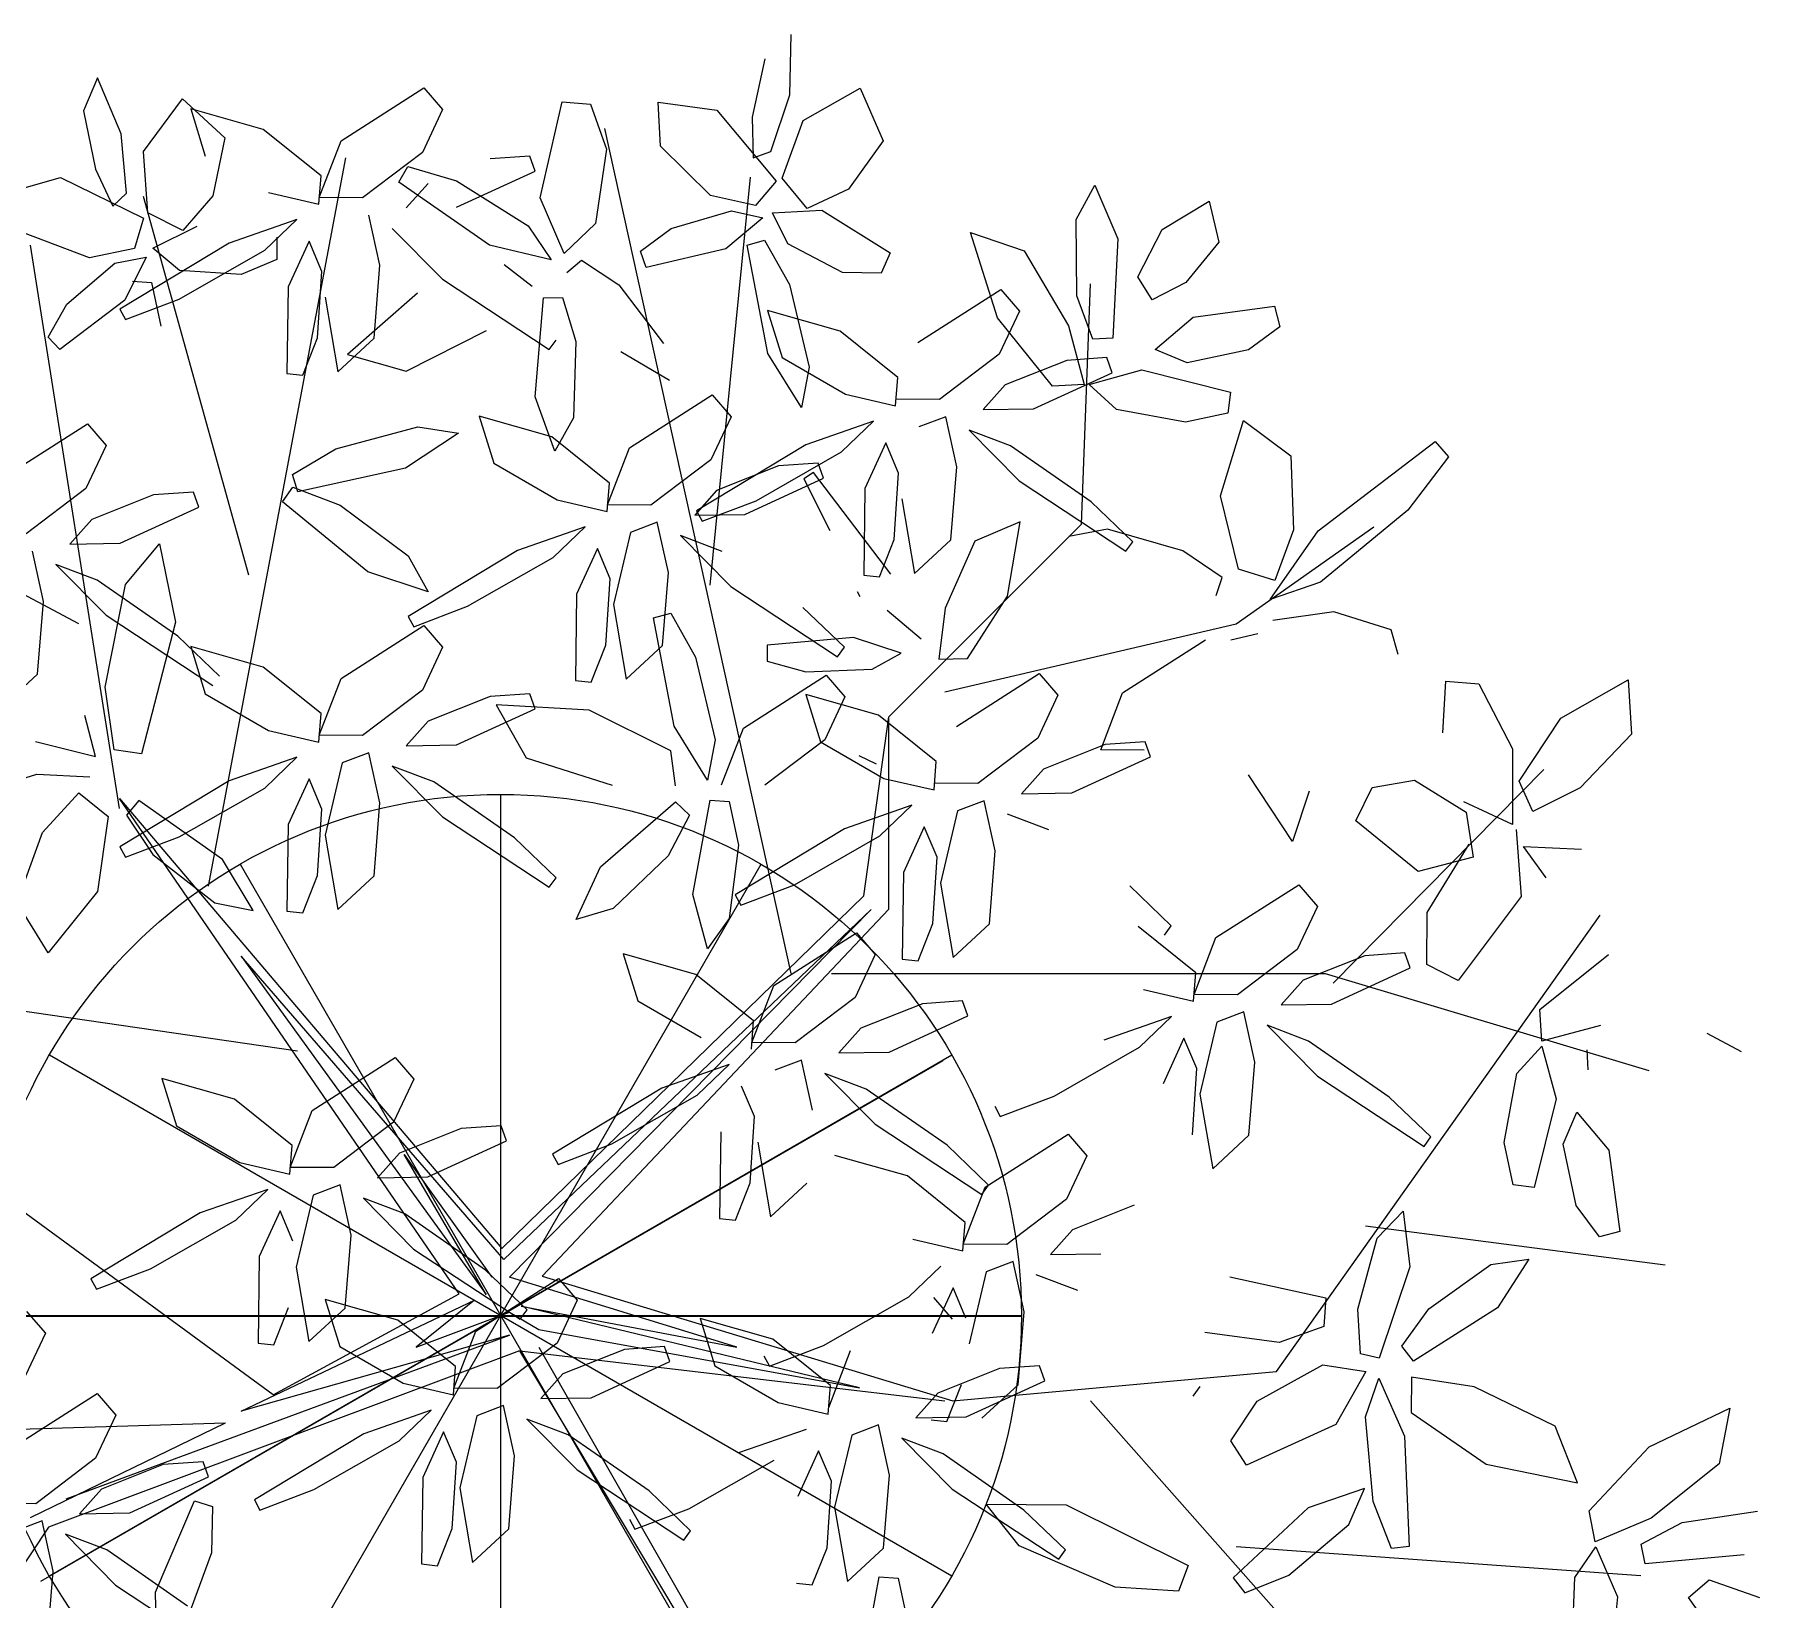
# Model space of a CAD drawing. Extents: x 8365 to 8547, y -347 to -272.
# Drawn here: x 8490.501 to 8491.494, y -307.415 to -306.513 of the extents above; entities that cross this region are included whole.
import ezdxf

# ---------------------------------------------------------------- set-up
doc = ezdxf.new("R2010")
doc.units = 0
doc.layers.get('0').update_dxf_attribs({"linetype": 'CONTINUOUS'})
doc.layers.add('1', color=7, linetype='CONTINUOUS')

msp = doc.modelspace()

# ---------------------------------------------------------------- linework, layer by layer
at = {"color": 62}
for p, q in [((8490.93568, -306.5483), (8490.9364, -306.51348)), ((8490.92116, -306.52755), (8490.91398, -306.56099)), ((8490.72485, -306.54415), (8490.73565, -306.55662)), ((8490.92459, -306.5809), (8490.93568, -306.5483)), ((8490.94335, -306.56294), (8490.9761, -306.54437)), ((8490.9761, -306.54437), (8490.98932, -306.57476)), ((8490.73565, -306.55662), (8490.72398, -306.5814)), ((8490.79177, -306.60746), (8490.80443, -306.55228)), ((8490.80443, -306.55228), (8490.82088, -306.55361)), ((8490.82088, -306.55361), (8490.82992, -306.57946)), ((8490.86118, -306.5777), (8490.85967, -306.55235)), ((8490.85967, -306.55235), (8490.89362, -306.55711)), ((8490.89362, -306.55711), (8490.92766, -306.59793)), ((8490.91398, -306.56099), (8490.91438, -306.58459)), ((8490.93113, -306.59628), (8490.94335, -306.56294)), ((8490.82992, -306.57946), (8490.82367, -306.62229)), ((8490.88996, -306.60617), (8490.86118, -306.5777)), ((8490.91438, -306.58459), (8490.92459, -306.5809)), ((8490.98932, -306.57476), (8490.96936, -306.60252)), ((8490.71555, -306.58955), (8490.74354, -306.59771)), ((8490.7859, -306.58346), (8490.76292, -306.58502)), ((8490.78895, -306.59211), (8490.7859, -306.58346)), ((8490.76257, -306.63474), (8490.71034, -306.59853)), ((8490.74354, -306.59771), (8490.78491, -306.62371)), ((8490.74365, -306.61291), (8490.78895, -306.59211)), ((8490.92766, -306.59793), (8490.91579, -306.61192)), ((8490.9456, -306.61376), (8490.93113, -306.59628)), ((8491.10058, -306.61994), (8491.11116, -306.60026)), ((8491.11116, -306.60026), (8491.12441, -306.6311)), ((8490.80571, -306.63968), (8490.79177, -306.60746)), ((8490.91579, -306.61192), (8490.88996, -306.60617)), ((8490.96936, -306.60252), (8490.9456, -306.61376)), ((8491.14994, -306.62573), (8491.17719, -306.60941)), ((8491.17719, -306.60941), (8491.18268, -306.63314)), ((8490.86732, -306.62527), (8490.902, -306.61502)), ((8490.92004, -306.61914), (8490.89875, -306.63686)), ((8490.902, -306.61502), (8490.92004, -306.61914)), ((8490.9256, -306.61608), (8490.95403, -306.61469)), ((8490.93444, -306.63407), (8490.9256, -306.61608)), ((8490.95403, -306.61469), (8490.9934, -306.63919)), ((8491.10096, -306.66389), (8491.10058, -306.61994)), ((8490.70659, -306.62514), (8490.73555, -306.65443)), ((8490.78491, -306.62371), (8490.79808, -306.64333)), ((8490.82367, -306.62229), (8490.80571, -306.63968)), ((8490.84968, -306.63834), (8490.86732, -306.62527)), ((8491.05521, -306.67659), (8491.03968, -306.62756)), ((8491.03968, -306.62756), (8491.07052, -306.63813)), ((8491.12441, -306.6311), (8491.12168, -306.68828)), ((8491.13592, -306.65295), (8491.14994, -306.62573)), ((8490.79808, -306.64333), (8490.76257, -306.63474)), ((8490.85288, -306.64759), (8490.84968, -306.63834)), ((8490.89875, -306.63686), (8490.85288, -306.64759)), ((8490.91109, -306.63476), (8490.92109, -306.632)), ((8490.92298, -306.69719), (8490.91109, -306.63476)), ((8490.92109, -306.632), (8490.93535, -306.65743)), ((8490.96592, -306.65045), (8490.93444, -306.63407)), ((8490.9934, -306.63919), (8490.98818, -306.65091)), ((8491.07052, -306.63813), (8491.09609, -306.68119)), ((8491.18268, -306.63314), (8491.16367, -306.65624)), ((8490.78723, -306.65857), (8490.77111, -306.6461)), ((8490.80714, -306.65046), (8490.81558, -306.64343)), ((8490.81558, -306.64343), (8490.83703, -306.65761)), ((8490.98818, -306.65091), (8490.96592, -306.65045)), ((8490.73555, -306.65443), (8490.79699, -306.69488)), ((8490.83703, -306.65761), (8490.86282, -306.69141)), ((8490.93535, -306.65743), (8490.94665, -306.70497)), ((8491.00935, -306.69076), (8491.05706, -306.66026)), ((8491.05706, -306.66026), (8491.06786, -306.67273)), ((8491.14422, -306.66629), (8491.13592, -306.65295)), ((8491.16367, -306.65624), (8491.14422, -306.66629)), ((8490.78896, -306.72212), (8490.79371, -306.66511)), ((8490.79371, -306.66511), (8490.8047, -306.66497)), ((8490.8047, -306.66497), (8490.8124, -306.69033)), ((8491.1101, -306.68889), (8491.10096, -306.66389)), ((8491.16788, -306.67634), (8491.21465, -306.66996)), ((8491.21465, -306.66996), (8491.21784, -306.68175)), ((8490.96456, -306.68425), (8490.92274, -306.67241)), ((8490.92274, -306.67241), (8490.93116, -306.69958)), ((8491.06786, -306.67273), (8491.05619, -306.69751)), ((8491.14608, -306.69489), (8491.16788, -306.67634)), ((8490.71462, -306.7074), (8490.76093, -306.6839)), ((8490.79699, -306.69488), (8490.80093, -306.68945)), ((8490.8124, -306.69033), (8490.81109, -306.73426)), ((8491.12168, -306.68828), (8491.1101, -306.68889)), ((8491.21784, -306.68175), (8491.19979, -306.69515)), ((8490.86621, -306.71264), (8490.83825, -306.69627)), ((8490.9423, -306.7282), (8490.92298, -306.69719)), ((8490.93116, -306.69958), (8490.96765, -306.72067)), ((8490.94665, -306.70497), (8490.9423, -306.7282)), ((8490.80034, -306.75348), (8490.78896, -306.72212)), ((8490.84325, -306.75158), (8490.89095, -306.72108)), ((8490.89095, -306.72108), (8490.90175, -306.73356)), ((8490.72138, -306.73938), (8490.74472, -306.74309)), ((8490.79846, -306.74508), (8490.75663, -306.73323)), ((8490.75663, -306.73323), (8490.76506, -306.7604)), ((8490.81109, -306.73426), (8490.80034, -306.75348)), ((8490.90175, -306.73356), (8490.89009, -306.75833)), ((8490.98378, -306.7362), (8490.94488, -306.74974)), ((8490.96536, -306.75387), (8490.98378, -306.7362)), ((8490.74472, -306.74309), (8490.71425, -306.76325)), ((8490.83171, -306.77177), (8490.79846, -306.74508)), ((8490.94488, -306.74974), (8490.88193, -306.7878)), ((8490.76506, -306.7604), (8490.80154, -306.78149)), ((8490.83062, -306.78434), (8490.84325, -306.75158)), ((8490.89009, -306.75833), (8490.85562, -306.78452)), ((8490.91614, -306.78195), (8490.96536, -306.75387)), ((8490.952, -306.7604), (8490.92903, -306.76196)), ((8490.95505, -306.76905), (8490.952, -306.7604)), ((8490.92903, -306.76196), (8490.89345, -306.77615)), ((8490.90975, -306.78985), (8490.95505, -306.76905)), ((8490.94919, -306.76562), (8490.94367, -306.76943)), ((8490.94367, -306.76943), (8490.95861, -306.79902)), ((8490.83039, -306.7882), (8490.83171, -306.77177)), ((8490.89345, -306.77615), (8490.88081, -306.79033)), ((8490.97887, -306.77492), (8490.97816, -306.82476)), ((8490.80154, -306.78149), (8490.83039, -306.7882)), ((8490.85562, -306.78452), (8490.83062, -306.78434)), ((8490.88081, -306.79033), (8490.90975, -306.78985)), ((8490.88193, -306.7878), (8490.88514, -306.79369)), ((8490.88514, -306.79369), (8490.91614, -306.78195)), ((8490.81768, -306.79702), (8490.77877, -306.81056)), ((8490.79925, -306.81469), (8490.81768, -306.79702)), ((8490.84386, -306.80028), (8490.83407, -306.84177)), ((8490.85926, -306.7944), (8490.84386, -306.80028)), ((8490.86562, -306.82332), (8490.85926, -306.7944)), ((8490.82479, -306.80941), (8490.81277, -306.83574)), ((8490.83215, -306.82692), (8490.82479, -306.80941)), ((8490.89657, -306.81111), (8490.87269, -306.80208)), ((8490.87269, -306.80208), (8490.90165, -306.83137)), ((8490.77877, -306.81056), (8490.71583, -306.84862)), ((8490.75004, -306.84277), (8490.79925, -306.81469)), ((8490.82965, -306.86513), (8490.83215, -306.82692)), ((8490.86227, -306.86533), (8490.86562, -306.82332)), ((8490.97816, -306.82476), (8490.98729, -306.82572)), ((8490.81277, -306.83574), (8490.81206, -306.88558)), ((8490.90165, -306.83137), (8490.96309, -306.87182)), ((8490.71903, -306.85451), (8490.75004, -306.84277)), ((8490.83407, -306.84177), (8490.84137, -306.88463)), ((8490.857, -306.84945), (8490.867, -306.84669)), ((8490.86889, -306.91188), (8490.857, -306.84945)), ((8490.867, -306.84669), (8490.88125, -306.87212)), ((8490.96703, -306.86639), (8490.94309, -306.84346)), ((8490.72485, -306.85379), (8490.73565, -306.86626)), ((8490.73565, -306.86626), (8490.72398, -306.89104)), ((8490.82118, -306.88654), (8490.82965, -306.86513)), ((8490.84137, -306.88463), (8490.86227, -306.86533)), ((8490.97222, -306.86066), (8490.92258, -306.86521)), ((8490.92258, -306.86521), (8490.92258, -306.87438)), ((8490.96309, -306.87182), (8490.96703, -306.86639)), ((8490.88125, -306.87212), (8490.89256, -306.91966)), ((8490.92258, -306.87438), (8490.94476, -306.88055)), ((8490.94476, -306.88055), (8490.98303, -306.87901)), ((8490.81206, -306.88558), (8490.82118, -306.88654)), ((8490.90883, -306.91287), (8490.95654, -306.88238)), ((8490.95654, -306.88238), (8490.96734, -306.89485)), ((8490.76292, -306.89467), (8490.72735, -306.90885)), ((8490.7859, -306.8931), (8490.76292, -306.89467)), ((8490.81993, -306.90265), (8490.76644, -306.89957)), ((8490.76644, -306.89957), (8490.78377, -306.93012)), ((8490.78895, -306.90175), (8490.7859, -306.8931)), ((8490.98671, -306.90543), (8490.94488, -306.89358)), ((8490.94488, -306.89358), (8490.95331, -306.92075)), ((8490.96734, -306.89485), (8490.95567, -306.91963)), ((8490.74365, -306.92255), (8490.78895, -306.90175)), ((8490.86702, -306.92596), (8490.81993, -306.90265)), ((8490.8882, -306.94289), (8490.86889, -306.91188)), ((8490.89621, -306.94563), (8490.90883, -306.91287)), ((8490.71471, -306.92304), (8490.74365, -306.92255)), ((8490.86978, -306.94616), (8490.86702, -306.92596)), ((8490.89256, -306.91966), (8490.8882, -306.94289)), ((8490.95567, -306.91963), (8490.92121, -306.94581)), ((8490.78377, -306.93012), (8490.83328, -306.9458)), ((8490.82649, -306.99271), (8490.86983, -306.95536)), ((8490.86983, -306.95536), (8490.87776, -306.96297)), ((8490.87977, -307.00881), (8490.88967, -306.95433)), ((8490.88967, -306.95433), (8490.90063, -306.95522)), ((8490.90063, -306.95522), (8490.90599, -306.98037)), ((8490.64667, -306.96844), (8490.64596, -307.01828)), ((8490.73555, -306.96408), (8490.79699, -307.00453)), ((8490.87776, -306.96297), (8490.86549, -306.98646)), ((8490.66796, -306.97448), (8490.67527, -307.01733)), ((8490.96702, -306.97091), (8490.90408, -307.00897)), ((8490.93829, -307.00312), (8490.9875, -306.97504)), ((8490.86549, -306.98646), (8490.83377, -307.01688)), ((8490.90599, -306.98037), (8490.9007, -307.02256)), ((8490.65508, -307.01925), (8490.66355, -306.99784)), ((8490.67527, -307.01733), (8490.69617, -306.99804)), ((8490.81263, -307.02306), (8490.82649, -306.99271)), ((8490.79699, -307.00453), (8490.80093, -306.99909)), ((8490.88825, -307.04007), (8490.87977, -307.00881)), ((8490.90729, -307.01486), (8490.93829, -307.00312)), ((8490.64596, -307.01828), (8490.65508, -307.01925)), ((8490.83377, -307.01688), (8490.81263, -307.02306)), ((8490.90408, -307.00897), (8490.90729, -307.01486)), ((8490.9007, -307.02256), (8490.88825, -307.04007)), ((8490.9263, -307.06122), (8490.974, -307.03073)), ((8490.974, -307.03073), (8490.98481, -307.0432)), ((8490.88151, -307.05472), (8490.83968, -307.04287)), ((8490.83968, -307.04287), (8490.84811, -307.07005)), ((8490.98481, -307.0432), (8490.97314, -307.06798)), ((8490.91476, -307.08141), (8490.88151, -307.05472)), ((8490.91367, -307.09398), (8490.9263, -307.06122)), ((8490.97314, -307.06798), (8490.93867, -307.09416)), ((8490.84811, -307.07005), (8490.88459, -307.09114)), ((8490.91344, -307.09784), (8490.91476, -307.08141)), ((8490.9765, -307.08579), (8490.96386, -307.09998)), ((8490.93867, -307.09416), (8490.91367, -307.09398)), ((8490.66053, -307.1331), (8490.70824, -307.10261)), ((8490.70824, -307.10261), (8490.71904, -307.11508)), ((8490.90073, -307.10666), (8490.86182, -307.1202)), ((8490.8823, -307.12433), (8490.90073, -307.10666)), ((8490.94231, -307.10404), (8490.92691, -307.10992)), ((8490.94867, -307.13296), (8490.94231, -307.10404)), ((8490.71904, -307.11508), (8490.70737, -307.13986)), ((8490.97962, -307.12075), (8490.95574, -307.11172)), ((8490.95574, -307.11172), (8490.9847, -307.14101)), ((8490.64899, -307.15329), (8490.61575, -307.1266)), ((8490.86182, -307.1202), (8490.79888, -307.15826)), ((8490.83309, -307.15241), (8490.8823, -307.12433)), ((8490.9152, -307.13656), (8490.90784, -307.11905)), ((8490.64791, -307.16586), (8490.66053, -307.1331)), ((8490.70737, -307.13986), (8490.67291, -307.16604)), ((8490.74631, -307.14349), (8490.71074, -307.15767)), ((8490.76929, -307.14192), (8490.74631, -307.14349)), ((8490.77234, -307.15057), (8490.76929, -307.14192)), ((8490.64767, -307.16972), (8490.64899, -307.15329)), ((8490.71074, -307.15767), (8490.6981, -307.17186)), ((8490.72704, -307.17137), (8490.77234, -307.15057)), ((8490.80209, -307.16416), (8490.83309, -307.15241)), ((8490.61883, -307.16302), (8490.64767, -307.16972)), ((8490.67291, -307.16604), (8490.64791, -307.16586)), ((8490.79888, -307.15826), (8490.80209, -307.16416)), ((8490.67655, -307.17592), (8490.66115, -307.1818)), ((8490.6829, -307.20485), (8490.67655, -307.17592)), ((8490.6981, -307.17186), (8490.72704, -307.17137)), ((8490.63496, -307.17854), (8490.59606, -307.19208)), ((8490.61654, -307.19622), (8490.63496, -307.17854)), ((8490.66115, -307.1818), (8490.65135, -307.2233)), ((8490.71386, -307.19263), (8490.68998, -307.1836)), ((8490.68998, -307.1836), (8490.71894, -307.2129)), ((8490.64207, -307.19093), (8490.63005, -307.21726)), ((8490.64944, -307.20844), (8490.64207, -307.19093)), ((8490.76038, -307.22498), (8490.71386, -307.19263)), ((8490.67956, -307.24686), (8490.6829, -307.20485)), ((8490.63005, -307.21726), (8490.62935, -307.2671)), ((8490.71894, -307.2129), (8490.78038, -307.25335)), ((8490.65135, -307.2233), (8490.65866, -307.26615)), ((8490.78432, -307.24791), (8490.76038, -307.22498)), ((8490.75466, -307.26028), (8490.80236, -307.22978)), ((8490.80236, -307.22978), (8490.81316, -307.24225)), ((8490.63847, -307.26807), (8490.64694, -307.24666)), ((8490.65866, -307.26615), (8490.67956, -307.24686)), ((8490.70987, -307.25377), (8490.66804, -307.24193)), ((8490.66804, -307.24193), (8490.67647, -307.2691)), ((8490.81316, -307.24225), (8490.8015, -307.26703)), ((8490.74312, -307.28047), (8490.70987, -307.25377)), ((8490.78038, -307.25335), (8490.78432, -307.24791)), ((8490.62935, -307.2671), (8490.63847, -307.26807)), ((8490.74203, -307.29304), (8490.75466, -307.26028)), ((8490.8015, -307.26703), (8490.76703, -307.29321)), ((8490.67647, -307.2691), (8490.71295, -307.29019)), ((8490.84044, -307.27066), (8490.80486, -307.28485)), ((8490.86341, -307.2691), (8490.84044, -307.27066)), ((8490.86646, -307.27775), (8490.86341, -307.2691)), ((8490.7418, -307.2969), (8490.74312, -307.28047)), ((8490.80486, -307.28485), (8490.79222, -307.29903)), ((8490.82116, -307.29855), (8490.86646, -307.27775)), ((8490.5366, -307.29613), (8490.5474, -307.30861)), ((8490.71295, -307.29019), (8490.7418, -307.2969)), ((8490.76703, -307.29321), (8490.74203, -307.29304)), ((8490.72909, -307.30572), (8490.69018, -307.31926)), ((8490.71066, -307.32339), (8490.72909, -307.30572)), ((8490.77067, -307.30309), (8490.75527, -307.30897)), ((8490.77703, -307.33202), (8490.77067, -307.30309)), ((8490.79222, -307.29903), (8490.82116, -307.29855)), ((8490.5474, -307.30861), (8490.53573, -307.33338)), ((8490.75527, -307.30897), (8490.74548, -307.35047)), ((8490.80798, -307.31981), (8490.7841, -307.31078)), ((8490.7841, -307.31078), (8490.81306, -307.34007)), ((8490.69018, -307.31926), (8490.62724, -307.35732)), ((8490.66145, -307.35147), (8490.71066, -307.32339)), ((8490.7362, -307.3181), (8490.72418, -307.34444)), ((8490.74356, -307.33562), (8490.7362, -307.3181)), ((8490.8545, -307.35215), (8490.80798, -307.31981)), ((8490.59764, -307.33545), (8490.57467, -307.33701)), ((8490.6007, -307.3441), (8490.59764, -307.33545)), ((8490.74106, -307.37383), (8490.74356, -307.33562)), ((8490.77368, -307.37403), (8490.77703, -307.33202)), ((8490.57467, -307.33701), (8490.5391, -307.3512)), ((8490.5554, -307.3649), (8490.6007, -307.3441)), ((8490.72418, -307.34444), (8490.72347, -307.39428)), ((8490.63045, -307.36321), (8490.66145, -307.35147)), ((8490.74548, -307.35047), (8490.75278, -307.39333)), ((8490.52646, -307.36538), (8490.5554, -307.3649)), ((8490.57023, -307.41053), (8490.59272, -307.35792)), ((8490.59272, -307.35792), (8490.60319, -307.36126)), ((8490.60319, -307.36126), (8490.6025, -307.38776)), ((8490.62724, -307.35732), (8490.63045, -307.36321)), ((8490.73259, -307.39524), (8490.74106, -307.37383)), ((8490.75278, -307.39333), (8490.77368, -307.37403)), ((8490.84317, -307.36838), (8490.84638, -307.37427)), ((8490.51834, -307.37713), (8490.5473, -307.40642)), ((8490.58874, -307.41851), (8490.54222, -307.38616)), ((8490.6025, -307.38776), (8490.5874, -307.42903)), ((8490.72347, -307.39428), (8490.73259, -307.39524)), ((8490.5473, -307.40642), (8490.60874, -307.44687)), ((8490.57113, -307.44388), (8490.57023, -307.41053))]:
    msp.add_line(p, q, dxfattribs=at)
at = {"color": 60}
for p, q in [((8490.5369, -306.53848), (8490.52871, -306.55753)), ((8490.55041, -306.57059), (8490.5369, -306.53848)), ((8490.56337, -306.58084), (8490.58574, -306.55055)), ((8490.58574, -306.55055), (8490.61018, -306.57294)), ((8490.67714, -306.57464), (8490.72485, -306.54415)), ((8490.52871, -306.55753), (8490.53575, -306.591)), ((8490.63236, -306.56814), (8490.59053, -306.55629)), ((8490.59053, -306.55629), (8490.59895, -306.58346)), ((8490.55354, -306.60488), (8490.55041, -306.57059)), ((8490.6656, -306.59483), (8490.63236, -306.56814)), ((8490.56577, -306.61626), (8490.56337, -306.58084)), ((8490.61018, -306.57294), (8490.60323, -306.60642)), ((8490.66452, -306.6074), (8490.67714, -306.57464)), ((8490.72398, -306.5814), (8490.68952, -306.60758)), ((8490.53575, -306.591), (8490.54571, -306.6124)), ((8490.71034, -306.59853), (8490.71555, -306.58955)), ((8490.48262, -306.6052), (8490.51557, -306.59574)), ((8490.51557, -306.59574), (8490.56327, -306.61919)), ((8490.66428, -306.61126), (8490.6656, -306.59483)), ((8490.72735, -306.59921), (8490.71471, -306.61339)), ((8490.54571, -306.6124), (8490.55354, -306.60488)), ((8490.60323, -306.60642), (8490.5861, -306.62635)), ((8490.63544, -306.60456), (8490.66428, -306.61126)), ((8490.68952, -306.60758), (8490.66452, -306.6074)), ((8490.56327, -306.61919), (8490.55811, -306.63679)), ((8490.5861, -306.62635), (8490.56577, -306.61626)), ((8490.65157, -306.62008), (8490.61267, -306.63362)), ((8490.63315, -306.63775), (8490.65157, -306.62008)), ((8490.69951, -306.64638), (8490.69316, -306.61746)), ((8490.53219, -306.64205), (8490.49431, -306.62774)), ((8490.56877, -306.63661), (8490.59418, -306.62377)), ((8490.64011, -306.63014), (8490.64011, -306.64297)), ((8490.55811, -306.63679), (8490.53219, -306.64205)), ((8490.61267, -306.63362), (8490.54972, -306.67168)), ((8490.58417, -306.64945), (8490.56877, -306.63661)), ((8490.58393, -306.66583), (8490.63315, -306.63775)), ((8490.65868, -306.63247), (8490.64667, -306.6588)), ((8490.66605, -306.64998), (8490.65868, -306.63247)), ((8490.51927, -306.66871), (8490.54678, -306.64524)), ((8490.54678, -306.64524), (8490.56494, -306.64166)), ((8490.56494, -306.64166), (8490.55269, -306.66651)), ((8490.61958, -306.6516), (8490.58417, -306.64945)), ((8490.64011, -306.64297), (8490.61958, -306.6516)), ((8490.66355, -306.6882), (8490.66605, -306.64998)), ((8490.69617, -306.68839), (8490.69951, -306.64638)), ((8490.557, -306.65545), (8490.56795, -306.65635)), ((8490.56795, -306.65635), (8490.57332, -306.68149)), ((8490.64667, -306.6588), (8490.64596, -306.70864)), ((8490.50846, -306.68782), (8490.51927, -306.66871)), ((8490.55269, -306.66651), (8490.51515, -306.69497)), ((8490.55293, -306.67758), (8490.58393, -306.66583)), ((8490.66796, -306.66483), (8490.67527, -306.70769)), ((8490.72118, -306.66246), (8490.68085, -306.69775)), ((8490.54972, -306.67168), (8490.55293, -306.67758)), ((8490.51515, -306.69497), (8490.50846, -306.68782)), ((8490.65508, -306.70961), (8490.66355, -306.6882)), ((8490.67527, -306.70769), (8490.69617, -306.68839)), ((8490.68085, -306.69775), (8490.71462, -306.7074)), ((8490.64596, -306.70864), (8490.65508, -306.70961)), ((8490.48335, -306.76817), (8490.53106, -306.73767)), ((8490.53106, -306.73767), (8490.54186, -306.75014)), ((8490.67417, -306.75199), (8490.72138, -306.73938)), ((8490.54186, -306.75014), (8490.53019, -306.77492)), ((8490.64914, -306.76694), (8490.67417, -306.75199)), ((8490.65217, -306.77686), (8490.64914, -306.76694)), ((8490.71425, -306.76325), (8490.65217, -306.77686)), ((8490.53019, -306.77492), (8490.49573, -306.8011)), ((8490.56913, -306.77855), (8490.53356, -306.79273)), ((8490.59211, -306.77699), (8490.56913, -306.77855)), ((8490.59516, -306.78564), (8490.59211, -306.77699)), ((8490.64348, -306.78264), (8490.64939, -306.77411)), ((8490.64939, -306.77411), (8490.67663, -306.7845)), ((8490.54986, -306.80644), (8490.59516, -306.78564)), ((8490.69262, -306.82294), (8490.64348, -306.78264)), ((8490.67663, -306.7845), (8490.71578, -306.81374)), ((8490.53356, -306.79273), (8490.52092, -306.80692)), ((8490.52092, -306.80692), (8490.54986, -306.80644)), ((8490.55299, -306.83022), (8490.57265, -306.80675)), ((8490.57265, -306.80675), (8490.58182, -306.85184)), ((8490.50572, -306.83991), (8490.49937, -306.81098)), ((8490.53668, -306.8277), (8490.5128, -306.81867)), ((8490.5128, -306.81867), (8490.54176, -306.84796)), ((8490.71578, -306.81374), (8490.72733, -306.83436)), ((8490.5832, -306.86004), (8490.53668, -306.8277)), ((8490.72733, -306.83436), (8490.69262, -306.82294)), ((8490.50238, -306.88192), (8490.50572, -306.83991)), ((8490.54124, -306.88931), (8490.55299, -306.83022)), ((8490.97429, -306.83418), (8490.97588, -306.83714)), ((8490.54176, -306.84796), (8490.6032, -306.88841)), ((8490.71583, -306.84862), (8490.71903, -306.85451)), ((8490.58182, -306.85184), (8490.56222, -306.92781)), ((8490.67714, -306.88428), (8490.72485, -306.85379)), ((8490.60714, -306.88298), (8490.5832, -306.86004)), ((8490.63236, -306.87778), (8490.59053, -306.86593)), ((8490.59053, -306.86593), (8490.59895, -306.89311)), ((8490.6656, -306.90447), (8490.63236, -306.87778)), ((8490.48148, -306.90122), (8490.50238, -306.88192)), ((8490.54652, -306.92541), (8490.54124, -306.88931)), ((8490.66452, -306.91704), (8490.67714, -306.88428)), ((8490.59895, -306.89311), (8490.63544, -306.9142)), ((8490.72398, -306.89104), (8490.68952, -306.91722)), ((8490.53571, -306.92921), (8490.52964, -306.90565)), ((8490.66428, -306.92091), (8490.6656, -306.90447)), ((8490.72735, -306.90885), (8490.71471, -306.92304)), ((8490.63544, -306.9142), (8490.66428, -306.92091)), ((8490.68952, -306.91722), (8490.66452, -306.91704)), ((8490.50122, -306.92064), (8490.53571, -306.92921)), ((8490.56222, -306.92781), (8490.54652, -306.92541)), ((8490.69316, -306.9271), (8490.67776, -306.93298)), ((8490.69951, -306.95603), (8490.69316, -306.9271)), ((8490.98554, -306.93373), (8490.9755, -306.92883)), ((8490.43978, -306.95902), (8490.50196, -306.93934)), ((8490.50196, -306.93934), (8490.53254, -306.94093)), ((8490.65157, -306.92972), (8490.61267, -306.94326)), ((8490.63315, -306.9474), (8490.65157, -306.92972)), ((8490.67776, -306.93298), (8490.66796, -306.97448)), ((8490.73047, -306.94381), (8490.70659, -306.93478)), ((8490.70659, -306.93478), (8490.73555, -306.96408)), ((8490.61267, -306.94326), (8490.54972, -306.98132)), ((8490.58393, -306.97548), (8490.63315, -306.9474)), ((8490.65868, -306.94211), (8490.64667, -306.96844)), ((8490.66605, -306.95962), (8490.65868, -306.94211)), ((8490.77699, -306.97616), (8490.73047, -306.94381)), ((8490.50511, -306.97307), (8490.52608, -306.9501)), ((8490.52608, -306.9501), (8490.54294, -306.96384)), ((8490.5606, -306.95462), (8490.55348, -306.96299)), ((8490.6089, -306.98852), (8490.5606, -306.95462)), ((8490.69617, -306.99804), (8490.69951, -306.95603)), ((8490.54294, -306.96384), (8490.53678, -307.00708)), ((8490.55348, -306.96299), (8490.5687, -306.98563)), ((8490.66355, -306.99784), (8490.66605, -306.95962)), ((8490.49056, -307.01328), (8490.50511, -306.97307)), ((8490.55293, -306.98722), (8490.58393, -306.97548)), ((8490.80093, -306.99909), (8490.77699, -306.97616)), ((8490.54972, -306.98132), (8490.55293, -306.98722)), ((8490.5687, -306.98563), (8490.60442, -307.01356)), ((8490.62654, -307.01794), (8490.6089, -306.98852)), ((8490.53678, -307.00708), (8490.50838, -307.04227)), ((8490.50838, -307.04227), (8490.49056, -307.01328)), ((8490.60442, -307.01356), (8490.62654, -307.01794)), ((8490.61575, -307.1266), (8490.57392, -307.11475)), ((8490.57392, -307.11475), (8490.58234, -307.14193)), ((8490.58234, -307.14193), (8490.61883, -307.16302)), ((8490.59606, -307.19208), (8490.53311, -307.23014)), ((8490.56732, -307.2243), (8490.61654, -307.19622)), ((8490.53632, -307.23604), (8490.56732, -307.2243)), ((8490.53311, -307.23014), (8490.53632, -307.23604)), ((8490.49607, -307.24887), (8490.50687, -307.26135)), ((8490.50687, -307.26135), (8490.4952, -307.28612)), ((8490.48889, -307.32663), (8490.5366, -307.29613)), ((8490.53573, -307.33338), (8490.50127, -307.35956)), ((8490.5391, -307.3512), (8490.52646, -307.36538)), ((8490.50127, -307.35956), (8490.47627, -307.35939)), ((8490.50491, -307.36945), (8490.48951, -307.37533)), ((8490.51126, -307.39837), (8490.50491, -307.36945)), ((8490.54222, -307.38616), (8490.51834, -307.37713)), ((8490.50792, -307.44038), (8490.51126, -307.39837))]:
    msp.add_line(p, q, dxfattribs=at)
at = {"color": 44}
for p, q in [((8490.93629, -307.05421), (8490.8291, -306.56763)), ((8490.60072, -307.00387), (8490.67995, -306.58441)), ((8490.88968, -306.8305), (8490.91299, -306.5956)), ((8490.62403, -306.8249), (8490.56344, -306.60678)), ((8490.54945, -306.95913), (8490.49819, -306.63475)), ((8491.10349, -306.79546), (8491.10874, -306.65712)), ((8490.52615, -306.85287), (8490.32574, -306.7466)), ((8490.99261, -306.90635), (8491.10349, -306.79546)), ((8491.02484, -306.89202), (8491.19263, -306.85287)), ((8490.97824, -307.00947), (8490.99261, -306.90635)), ((8490.99261, -307.01723), (8490.99261, -306.90635)), ((8491.24856, -307.0598), (8491.36974, -306.93676)), ((8490.7452, -307.23877), (8490.54945, -306.95354)), ((8490.54945, -306.95354), (8490.76971, -307.21254)), ((8490.76971, -307.21254), (8490.97824, -307.00947)), ((8490.98251, -307.01731), (8490.77081, -307.21885)), ((8490.77419, -307.22901), (8490.98251, -307.01731)), ((8490.79297, -307.2285), (8490.99261, -307.01723)), ((8490.65199, -307.09895), (8490.1533, -307.02624)), ((8491.21593, -307.28351), (8491.40236, -307.02065)), ((8490.77081, -307.21885), (8490.61956, -307.04424)), ((8490.61956, -307.04424), (8490.76064, -307.239)), ((8490.9596, -307.05421), (8491.2439, -307.05421)), ((8491.2439, -307.05421), (8491.43032, -307.11014)), ((8490.63808, -307.29694), (8490.36769, -307.09895)), ((8490.76064, -307.239), (8490.71356, -307.15839)), ((8490.71356, -307.15839), (8490.76403, -307.22901)), ((8491.2672, -307.19962), (8491.43965, -307.22199)), ((8490.90511, -307.26932), (8490.77419, -307.22901)), ((8490.79297, -307.2285), (8491.02951, -307.30029)), ((8490.61956, -307.30624), (8490.75404, -307.24239)), ((8490.63808, -307.29694), (8490.7452, -307.23877)), ((8490.75404, -307.24239), (8490.72034, -307.26932)), ((8490.7808, -307.24578), (8490.90511, -307.26932)), ((8490.97573, -307.29286), (8490.7808, -307.24578)), ((8490.72034, -307.26932), (8490.77419, -307.24917)), ((8490.77419, -307.24917), (8490.79096, -307.25933)), ((8490.51879, -307.35671), (8490.77419, -307.26255)), ((8490.77419, -307.26255), (8490.61956, -307.30624)), ((8490.79096, -307.25933), (8490.97573, -307.29286)), ((8490.77985, -307.27145), (8490.50856, -307.37306)), ((8490.77985, -307.27145), (8490.89435, -307.46248)), ((8490.77985, -307.27145), (8491.02484, -307.30029)), ((8490.79096, -307.26932), (8490.8985, -307.45748)), ((8491.02951, -307.30029), (8491.21593, -307.28351)), ((8491.10874, -307.30029), (8491.35109, -307.57434)), ((8490.11135, -307.32826), (8490.6105, -307.31291)), ((8490.49819, -307.36741), (8490.6105, -307.31291)), ((8490.50856, -307.37306), (8490.29778, -307.69179)), ((8491.19263, -307.38419), (8491.42566, -307.40096))]:
    msp.add_line(p, q, dxfattribs=at)
at = {"color": 64}
for p, q in [((8491.08687, -306.71604), (8491.05521, -306.67659)), ((8490.99781, -306.71095), (8490.96456, -306.68425)), ((8491.09609, -306.68119), (8491.10517, -306.71496)), ((8491.05619, -306.69751), (8491.02172, -306.72369)), ((8491.1181, -306.69958), (8491.09513, -306.70114)), ((8491.12115, -306.70823), (8491.1181, -306.69958)), ((8491.16442, -306.70259), (8491.14608, -306.69489)), ((8491.19979, -306.69515), (8491.16442, -306.70259)), ((8491.09513, -306.70114), (8491.05956, -306.71532)), ((8491.07586, -306.72903), (8491.12115, -306.70823)), ((8491.10796, -306.71499), (8491.13826, -306.70662)), ((8491.13826, -306.70662), (8491.1894, -306.71942)), ((8490.96765, -306.72067), (8490.99649, -306.72738)), ((8490.99649, -306.72738), (8490.99781, -306.71095)), ((8491.05956, -306.71532), (8491.04692, -306.72951)), ((8491.10517, -306.71496), (8491.08687, -306.71604)), ((8491.12378, -306.72938), (8491.10796, -306.71499)), ((8491.1894, -306.71942), (8491.18782, -306.73154)), ((8491.02172, -306.72369), (8490.99673, -306.72352)), ((8491.04692, -306.72951), (8491.07586, -306.72903)), ((8491.16355, -306.73665), (8491.12378, -306.72938)), ((8491.02537, -306.73357), (8491.00997, -306.73945)), ((8491.03172, -306.7625), (8491.02537, -306.73357)), ((8491.18782, -306.73154), (8491.16355, -306.73665)), ((8491.18363, -306.77906), (8491.19683, -306.73581)), ((8491.19683, -306.73581), (8491.22419, -306.75605)), ((8490.99089, -306.74858), (8490.97887, -306.77492)), ((8490.99826, -306.76609), (8490.99089, -306.74858)), ((8491.06268, -306.75029), (8491.0388, -306.74126)), ((8491.0388, -306.74126), (8491.06776, -306.77055)), ((8491.1092, -306.78263), (8491.06268, -306.75029)), ((8491.2398, -306.7993), (8491.3072, -306.74793)), ((8491.3072, -306.74793), (8491.31484, -306.75667)), ((8491.22419, -306.75605), (8491.2257, -306.79878)), ((8491.31484, -306.75667), (8491.29155, -306.78743)), ((8490.99367, -306.8242), (8490.94919, -306.76562)), ((8490.99576, -306.80431), (8490.99826, -306.76609)), ((8491.02838, -306.80451), (8491.03172, -306.7625)), ((8491.06776, -306.77055), (8491.12919, -306.811)), ((8491.19406, -306.82147), (8491.18363, -306.77906)), ((8491.00017, -306.78095), (8491.00747, -306.82381)), ((8491.13313, -306.80557), (8491.1092, -306.78263)), ((8491.29155, -306.78743), (8491.24123, -306.8289)), ((8491.06824, -306.79403), (8491.0421, -306.80528)), ((8491.06087, -306.83688), (8491.06824, -306.79403)), ((8491.11846, -306.79831), (8491.0963, -306.80251)), ((8491.16202, -306.81089), (8491.11846, -306.79831)), ((8491.19263, -306.85287), (8491.27186, -306.79694)), ((8491.21226, -306.83884), (8491.2398, -306.7993)), ((8491.2257, -306.79878), (8491.21483, -306.82793)), ((8490.98729, -306.82572), (8490.99576, -306.80431)), ((8491.00747, -306.82381), (8491.02838, -306.80451)), ((8491.0421, -306.80528), (8491.02498, -306.84378)), ((8491.12919, -306.811), (8491.13313, -306.80557)), ((8491.1846, -306.8262), (8491.16202, -306.81089)), ((8491.18113, -306.83662), (8491.1846, -306.8262)), ((8491.21483, -306.82793), (8491.19406, -306.82147)), ((8491.24123, -306.8289), (8491.21226, -306.83884)), ((8491.03783, -306.87275), (8491.06087, -306.83688)), ((8490.99172, -306.845), (8491.01124, -306.86146)), ((8491.02498, -306.84378), (8491.02135, -306.87317)), ((8491.24889, -306.84597), (8491.2137, -306.8509)), ((8491.28198, -306.8564), (8491.24889, -306.84597)), ((8491.18963, -306.86209), (8491.20509, -306.85846)), ((8491.28585, -306.87052), (8491.28198, -306.8564)), ((8490.99967, -306.86984), (8490.97222, -306.86066)), ((8491.12723, -306.89259), (8491.17494, -306.86209)), ((8490.98303, -306.87901), (8490.99967, -306.86984)), ((8491.02135, -306.87317), (8491.03783, -306.87275)), ((8491.0315, -306.91193), (8491.0792, -306.88143)), ((8491.0792, -306.88143), (8491.09, -306.89391)), ((8491.31176, -306.9156), (8491.31346, -306.88591)), ((8491.31346, -306.88591), (8491.33243, -306.88744)), ((8491.33243, -306.88744), (8491.35187, -306.92493)), ((8491.37962, -306.90725), (8491.41836, -306.88514)), ((8491.41836, -306.88514), (8491.4203, -306.91633)), ((8491.09, -306.89391), (8491.07834, -306.91868)), ((8491.11461, -306.92535), (8491.12723, -306.89259)), ((8491.01996, -306.93212), (8490.98671, -306.90543)), ((8491.35562, -306.94346), (8491.37962, -306.90725)), ((8491.07834, -306.91868), (8491.04387, -306.94487)), ((8491.4203, -306.91633), (8491.39073, -306.94723)), ((8490.95331, -306.92075), (8490.98979, -306.94184)), ((8491.11728, -306.92231), (8491.0817, -306.9365)), ((8491.098, -306.9502), (8491.1433, -306.9294)), ((8491.13961, -306.92553), (8491.11461, -306.92535)), ((8491.14025, -306.92075), (8491.11728, -306.92231)), ((8491.1433, -306.9294), (8491.14025, -306.92075)), ((8491.01864, -306.94855), (8491.01996, -306.93212)), ((8491.0817, -306.9365), (8491.06906, -306.95068)), ((8490.98979, -306.94184), (8491.01864, -306.94855)), ((8491.04387, -306.94487), (8491.01887, -306.94469)), ((8491.27103, -306.94703), (8491.29542, -306.94293)), ((8491.00593, -306.95737), (8490.96702, -306.97091)), ((8490.9875, -306.97504), (8491.00593, -306.95737)), ((8491.04751, -306.95475), (8491.03211, -306.96063)), ((8491.05387, -306.98367), (8491.04751, -306.95475)), ((8491.06906, -306.95068), (8491.098, -306.9502)), ((8491.03211, -306.96063), (8491.02232, -307.00212)), ((8491.08482, -306.97146), (8491.06094, -306.96243)), ((8491.01304, -306.96976), (8491.00102, -306.99609)), ((8491.0204, -306.98727), (8491.01304, -306.96976)), ((8491.0179, -307.02548), (8491.0204, -306.98727)), ((8491.05052, -307.02568), (8491.05387, -306.98367)), ((8491.00102, -306.99609), (8491.00031, -307.04593)), ((8491.02232, -307.00212), (8491.02962, -307.04498)), ((8491.00943, -307.04689), (8491.0179, -307.02548)), ((8491.02962, -307.04498), (8491.05052, -307.02568)), ((8491.00031, -307.04593), (8491.00943, -307.04689)), ((8491.01208, -307.0716), (8490.9765, -307.08579)), ((8491.03505, -307.07004), (8491.01208, -307.0716)), ((8491.0381, -307.07869), (8491.03505, -307.07004)), ((8490.99281, -307.09949), (8491.0381, -307.07869)), ((8491.08778, -307.12477), (8491.137, -307.09669)), ((8490.96386, -307.09998), (8490.99281, -307.09949)), ((8491.02614, -307.1531), (8490.97962, -307.12075)), ((8491.05678, -307.13651), (8491.08778, -307.12477)), ((8490.9127, -307.17478), (8490.9152, -307.13656)), ((8491.05357, -307.13062), (8491.05678, -307.13651)), ((8490.89582, -307.14538), (8490.89511, -307.19522)), ((8490.9847, -307.14101), (8491.04614, -307.18146)), ((8491.04811, -307.17734), (8491.09581, -307.14684)), ((8491.09581, -307.14684), (8491.10661, -307.15931)), ((8490.91712, -307.15141), (8490.92442, -307.19427)), ((8491.05008, -307.17603), (8491.02614, -307.1531)), ((8491.00332, -307.17083), (8490.96149, -307.15899)), ((8491.10661, -307.15931), (8491.09495, -307.18409)), ((8490.90423, -307.19619), (8490.9127, -307.17478)), ((8490.92442, -307.19427), (8490.94533, -307.17497)), ((8491.03657, -307.19753), (8491.00332, -307.17083)), ((8491.03548, -307.2101), (8491.04811, -307.17734)), ((8491.04614, -307.18146), (8491.05008, -307.17603)), ((8491.09495, -307.18409), (8491.06048, -307.21027)), ((8491.13389, -307.18772), (8491.09831, -307.2019)), ((8490.89511, -307.19522), (8490.90423, -307.19619)), ((8491.03525, -307.21396), (8491.03657, -307.19753)), ((8491.0064, -307.20725), (8491.03525, -307.21396)), ((8491.09831, -307.2019), (8491.08567, -307.21609)), ((8491.06048, -307.21027), (8491.03548, -307.2101)), ((8491.08567, -307.21609), (8491.11462, -307.21561)), ((8491.00411, -307.24045), (8491.02254, -307.22278)), ((8491.04872, -307.22603), (8491.03893, -307.26753)), ((8491.06412, -307.22015), (8491.04872, -307.22603)), ((8491.07048, -307.24908), (8491.06412, -307.22015)), ((8491.02965, -307.23516), (8491.01763, -307.2615)), ((8491.03701, -307.25268), (8491.02965, -307.23516)), ((8491.10143, -307.23687), (8491.07755, -307.22784)), ((8490.9549, -307.26853), (8491.00411, -307.24045)), ((8491.0183, -307.24084), (8491.0291, -307.25331)), ((8490.92581, -307.26483), (8490.88398, -307.25299)), ((8490.88398, -307.25299), (8490.8924, -307.28016)), ((8491.06714, -307.29109), (8491.07048, -307.24908)), ((8490.95905, -307.29153), (8490.92581, -307.26483)), ((8490.92069, -307.27438), (8490.9239, -307.28027)), ((8490.9239, -307.28027), (8490.9549, -307.26853)), ((8490.95797, -307.30409), (8490.97059, -307.27134)), ((8490.8924, -307.28016), (8490.92889, -307.30125)), ((8491.05637, -307.28172), (8491.0208, -307.2959)), ((8491.07934, -307.28015), (8491.05637, -307.28172)), ((8491.0824, -307.28881), (8491.07934, -307.28015)), ((8490.95773, -307.30796), (8490.95905, -307.29153)), ((8491.0208, -307.2959), (8491.00816, -307.31009)), ((8491.02604, -307.3123), (8491.03451, -307.29089)), ((8491.0371, -307.30961), (8491.0824, -307.28881)), ((8491.04623, -307.31039), (8491.06714, -307.29109)), ((8490.92889, -307.30125), (8490.95773, -307.30796)), ((8490.94502, -307.31678), (8490.90612, -307.33032)), ((8490.98661, -307.31415), (8490.97121, -307.32003)), ((8490.99296, -307.34308), (8490.98661, -307.31415)), ((8491.00816, -307.31009), (8491.0371, -307.30961)), ((8491.01692, -307.31134), (8491.02604, -307.3123)), ((8490.97121, -307.32003), (8490.96141, -307.36153)), ((8491.02392, -307.33086), (8491.00004, -307.32184)), ((8491.00004, -307.32184), (8491.029, -307.35113)), ((8490.87738, -307.36253), (8490.9266, -307.33445)), ((8490.95213, -307.32916), (8490.94011, -307.35549)), ((8490.9595, -307.34667), (8490.95213, -307.32916)), ((8490.81306, -307.34007), (8490.8745, -307.38052)), ((8490.957, -307.38489), (8490.9595, -307.34667)), ((8490.98962, -307.38509), (8490.99296, -307.34308)), ((8490.87844, -307.37509), (8490.8545, -307.35215)), ((8490.84638, -307.37427), (8490.87738, -307.36253)), ((8490.96141, -307.36153), (8490.96872, -307.40438)), ((8490.8745, -307.38052), (8490.87844, -307.37509)), ((8490.94853, -307.4063), (8490.957, -307.38489)), ((8490.96872, -307.40438), (8490.98962, -307.38509)), ((8490.93941, -307.40533), (8490.94853, -307.4063)), ((8490.97714, -307.4561), (8490.98704, -307.40163)), ((8490.98704, -307.40163), (8490.99799, -307.40252)), ((8490.99799, -307.40252), (8491.00336, -307.42766))]:
    msp.add_line(p, q, dxfattribs=at)
at = {"color": 66}
for p, q in [((8491.35187, -306.92493), (8491.3518, -306.96835)), ((8491.22516, -306.97829), (8491.19982, -306.93989)), ((8491.23464, -306.94918), (8491.22516, -306.97829)), ((8491.26164, -306.96625), (8491.27103, -306.94703)), ((8491.29542, -306.94293), (8491.32502, -306.96139)), ((8491.36345, -306.9609), (8491.35562, -306.94346)), ((8491.39073, -306.94723), (8491.36345, -306.9609)), ((8491.3518, -306.96835), (8491.32384, -306.95533)), ((8491.29743, -306.99553), (8491.26164, -306.96625)), ((8491.32502, -306.96139), (8491.32918, -306.98724)), ((8491.35388, -306.97126), (8491.35669, -307.00984)), ((8491.32918, -306.98724), (8491.29743, -306.99553)), ((8491.30271, -307.01916), (8491.3268, -306.97981)), ((8491.37115, -306.99922), (8491.35808, -306.9811)), ((8491.35808, -306.9811), (8491.39161, -306.98267)), ((8491.15528, -307.02674), (8491.13134, -307.00381)), ((8491.18099, -307.03357), (8491.2287, -307.00308)), ((8491.2287, -307.00308), (8491.2395, -307.01555)), ((8491.2395, -307.01555), (8491.22783, -307.04033)), ((8491.35669, -307.00984), (8491.32046, -307.05832)), ((8491.16945, -307.05376), (8491.1362, -307.02707)), ((8491.15134, -307.03217), (8491.15528, -307.02674)), ((8491.30254, -307.04908), (8491.30271, -307.01916)), ((8491.16837, -307.06633), (8491.18099, -307.03357)), ((8491.22783, -307.04033), (8491.19336, -307.06651)), ((8491.26677, -307.04396), (8491.2312, -307.05814)), ((8491.28974, -307.04239), (8491.26677, -307.04396)), ((8491.29279, -307.05104), (8491.28974, -307.04239)), ((8491.36761, -307.07493), (8491.40706, -307.04327)), ((8491.16813, -307.0702), (8491.16945, -307.05376)), ((8491.2312, -307.05814), (8491.21856, -307.07233)), ((8491.2475, -307.07185), (8491.29279, -307.05104)), ((8491.32046, -307.05832), (8491.30254, -307.04908)), ((8491.13929, -307.06349), (8491.16813, -307.0702)), ((8491.19336, -307.06651), (8491.16837, -307.06633)), ((8491.19701, -307.07639), (8491.1816, -307.08227)), ((8491.20336, -307.10532), (8491.19701, -307.07639)), ((8491.21856, -307.07233), (8491.2475, -307.07185)), ((8491.36869, -307.09322), (8491.36761, -307.07493)), ((8491.15542, -307.07902), (8491.11652, -307.09256)), ((8491.137, -307.09669), (8491.15542, -307.07902)), ((8491.1816, -307.08227), (8491.17181, -307.12377)), ((8491.23432, -307.0931), (8491.21044, -307.08407)), ((8491.21044, -307.08407), (8491.2394, -307.11337)), ((8491.40246, -307.08415), (8491.36869, -307.09322)), ((8491.16253, -307.0914), (8491.15051, -307.11773)), ((8491.1699, -307.10891), (8491.16253, -307.0914)), ((8491.28084, -307.12545), (8491.23432, -307.0931)), ((8491.35427, -307.11184), (8491.36866, -307.09602)), ((8491.36866, -307.09602), (8491.37703, -307.12632)), ((8491.39537, -307.10974), (8491.39476, -307.09815)), ((8491.46371, -307.08864), (8491.48339, -307.09921)), ((8491.20002, -307.14733), (8491.20336, -307.10532)), ((8491.1674, -307.14713), (8491.1699, -307.10891)), ((8491.2394, -307.11337), (8491.30083, -307.15382)), ((8491.347, -307.1516), (8491.35427, -307.11184)), ((8491.17181, -307.12377), (8491.17911, -307.16662)), ((8491.30477, -307.14838), (8491.28084, -307.12545)), ((8491.37703, -307.12632), (8491.36423, -307.17746)), ((8491.38106, -307.15248), (8491.38875, -307.13414)), ((8491.38875, -307.13414), (8491.40731, -307.15594)), ((8491.17911, -307.16662), (8491.20002, -307.14733)), ((8491.30083, -307.15382), (8491.30477, -307.14838)), ((8491.35211, -307.17588), (8491.347, -307.1516)), ((8491.3885, -307.18785), (8491.38106, -307.15248)), ((8491.36423, -307.17746), (8491.35211, -307.17588)), ((8491.16795, -307.29758), (8491.17189, -307.29215)), ((8491.07044, -307.36321), (8491.02392, -307.33086)), ((8491.029, -307.35113), (8491.09044, -307.39158)), ((8491.06759, -307.38386), (8491.04871, -307.35976)), ((8491.04871, -307.35976), (8491.09472, -307.36014)), ((8491.09438, -307.38615), (8491.07044, -307.36321)), ((8491.09472, -307.36014), (8491.16498, -307.39507)), ((8491.12295, -307.4076), (8491.06759, -307.38386)), ((8491.09044, -307.39158), (8491.09438, -307.38615)), ((8491.16498, -307.39507), (8491.15937, -307.40993)), ((8491.15937, -307.40993), (8491.12295, -307.4076))]:
    msp.add_line(p, q, dxfattribs=at)
at = {"linetype": 'CONTINUOUS'}
for p, q in [((8490.76899, -306.95111), (8490.76899, -307.55111)), ((8490.76899, -306.95111), (8490.76899, -307.55111)), ((8490.76899, -306.95111), (8490.76899, -307.55111)), ((8490.61899, -306.9913), (8490.91899, -307.51092)), ((8490.61899, -306.9913), (8490.91899, -307.51092)), ((8490.61899, -307.51092), (8490.91899, -306.9913)), ((8490.50428, -307.40425), (8491.0239, -307.10425)), ((8490.50919, -307.40111), (8491.0288, -307.10111)), ((8490.50919, -307.10111), (8491.0288, -307.40111)), ((8490.46899, -307.25111), (8491.06899, -307.25111)), ((8490.46899, -307.25111), (8491.06899, -307.25111)), ((8490.46899, -307.25111), (8491.06899, -307.25111)), ((8490.46899, -307.25157), (8491.06899, -307.25157))]:
    msp.add_line(p, q, dxfattribs=at)
at = {"color": 68}
for p, q in [((8491.40731, -307.15594), (8491.41369, -307.20271)), ((8491.27391, -307.20655), (8491.28875, -307.19101)), ((8491.28875, -307.19101), (8491.29265, -307.22317)), ((8491.4019, -307.2059), (8491.3885, -307.18785)), ((8491.26262, -307.24755), (8491.27391, -307.20655)), ((8491.41369, -307.20271), (8491.4019, -307.2059)), ((8491.29265, -307.22317), (8491.27503, -307.27566)), ((8491.30358, -307.24733), (8491.33933, -307.22177)), ((8491.33933, -307.22177), (8491.36114, -307.21869)), ((8491.36114, -307.21869), (8491.34307, -307.24674)), ((8491.18906, -307.22884), (8491.24436, -307.24098)), ((8491.24436, -307.24098), (8491.24319, -307.25743)), ((8491.28806, -307.26882), (8491.30358, -307.24733)), ((8491.34307, -307.24674), (8491.29482, -307.27748)), ((8491.26432, -307.2732), (8491.26262, -307.24755)), ((8491.21743, -307.26672), (8491.17454, -307.26089)), ((8491.24319, -307.25743), (8491.21743, -307.26672)), ((8491.27503, -307.27566), (8491.26432, -307.2732)), ((8491.29482, -307.27748), (8491.28806, -307.26882)), ((8491.20473, -307.30053), (8491.2426, -307.27956)), ((8491.2426, -307.27956), (8491.26731, -307.28333)), ((8491.26731, -307.28333), (8491.25012, -307.31393)), ((8491.29355, -307.2866), (8491.29338, -307.30698)), ((8491.32962, -307.29219), (8491.29355, -307.2866)), ((8491.2672, -307.30955), (8491.27484, -307.28719)), ((8491.27484, -307.28719), (8491.28951, -307.32065)), ((8491.37637, -307.31481), (8491.32962, -307.29219)), ((8491.18963, -307.32337), (8491.20473, -307.30053)), ((8491.43054, -307.32677), (8491.47693, -307.30459)), ((8491.47693, -307.30459), (8491.47074, -307.33659)), ((8491.25012, -307.31393), (8491.19853, -307.33727)), ((8491.27157, -307.35822), (8491.2672, -307.30955)), ((8491.29338, -307.30698), (8491.33664, -307.33681)), ((8491.38914, -307.34753), (8491.37637, -307.31481)), ((8491.19853, -307.33727), (8491.18963, -307.32337)), ((8491.28951, -307.32065), (8491.29232, -307.38414)), ((8491.39586, -307.3636), (8491.43054, -307.32677)), ((8491.47074, -307.33659), (8491.43165, -307.36789)), ((8491.33664, -307.33681), (8491.38914, -307.34753)), ((8491.26648, -307.35084), (8491.23404, -307.362)), ((8491.25761, -307.37158), (8491.26648, -307.35084)), ((8491.23404, -307.362), (8491.19086, -307.40222)), ((8491.28202, -307.38544), (8491.27157, -307.35822)), ((8491.39946, -307.38157), (8491.39586, -307.3636)), ((8491.44946, -307.37031), (8491.49293, -307.36384)), ((8491.22288, -307.40072), (8491.25761, -307.37158)), ((8491.43165, -307.36789), (8491.39946, -307.38157)), ((8491.42597, -307.38283), (8491.44946, -307.37031)), ((8491.29232, -307.38414), (8491.28202, -307.38544)), ((8491.38777, -307.402), (8491.39983, -307.38433)), ((8491.39983, -307.38433), (8491.41231, -307.41318)), ((8491.42818, -307.39422), (8491.42597, -307.38283)), ((8491.48519, -307.38899), (8491.42818, -307.39422)), ((8491.19086, -307.40222), (8491.19757, -307.41092)), ((8491.19757, -307.41092), (8491.22288, -307.40072)), ((8491.38609, -307.44239), (8491.38777, -307.402)), ((8491.45308, -307.41349), (8491.46514, -307.40342)), ((8491.46514, -307.40342), (8491.49404, -307.41352)), ((8491.41231, -307.41318), (8491.40674, -307.46561)), ((8491.46573, -307.43135), (8491.45308, -307.41349))]:
    msp.add_line(p, q, dxfattribs=at)
at = {"layer": '1', "color": 1, "linetype": 'CONTINUOUS'}
msp.add_circle((8490.76899, -307.25111), 0.3, dxfattribs=at)

doc.saveas('drawing.dxf')
